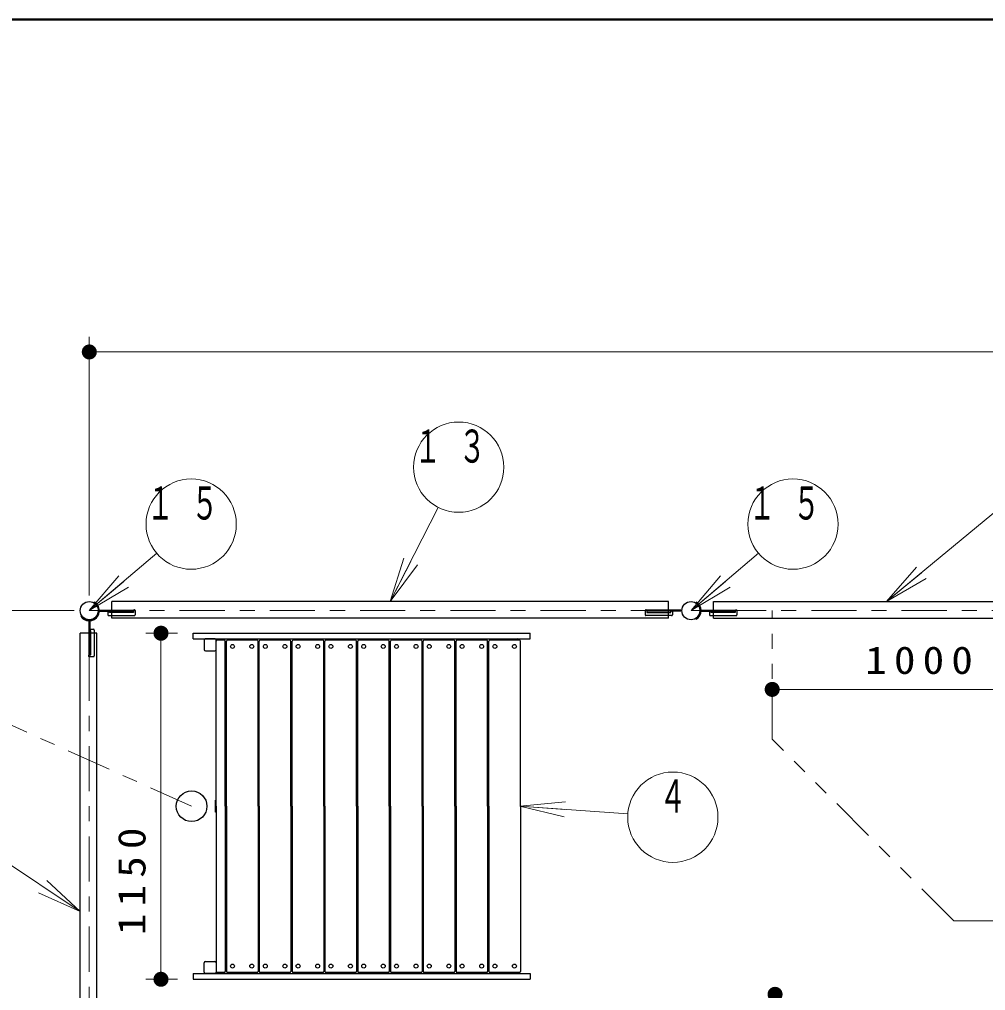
# Model space of a CAD drawing. Units: millimetres on the paper, scale 1:50. Extents: x -385 to 0, y -297 to 267.
# Drawn here: x -322.2 to -258, y 202.5 to 267 of the extents above; entities that cross this region are included whole.
import ezdxf
from ezdxf.enums import TextEntityAlignment as Align

# ---------------------------------------------------------------- set-up
doc = ezdxf.new("R2010")
doc.units = ezdxf.units.MM
for name, pattern in [('USER1', [4.5, 2.5, -2]), ('USER2', [6, 3, -1, 1, -1]), ('USER3', [8, 3, -1, 1, -1, 1, -1])]:
    doc.linetypes.add(name, pattern=pattern)
doc.layers.add('1_50', color=20, linetype='Continuous', lineweight=25)
doc.layers.add('NAKAMURA図枠', color=7, linetype='Continuous', lineweight=13)
doc.styles.add('ＭＳ ゴシック', font='')
doc.styles.get('ＭＳ ゴシック').set_extended_font_data('MS Gothic')

# ---------------------------------------------------------------- blocks, each defined once
blk = doc.blocks.new('filled_dot')
at = {"color": 0, "linetype": 'Continuous', "lineweight": -2, "const_width": 1.25}
blk.add_lwpolyline([(-0.625, 0, 1), (0.625, 0, 1)], format="xyb", close=True, dxfattribs=at)

msp = doc.modelspace()

# ---------------------------------------------------------------- linework, layer by layer
at = {"layer": '1_50', "color": 7, "lineweight": 13}
for p, q in [((-317.557, 228.706), (-317.557, 245.899)), ((-317.557, 244.899), (-183.557, 244.899)), ((-264.557, 228.306), (-256.501, 234.977)), ((-297.557, 228.306), (-294.363, 234.568)), ((-317.557, 227.706), (-313.071, 231.516)), ((-297.557, 228.306), (-296.64, 231.205)), ((-277.557, 227.706), (-273.071, 231.516)), ((-297.557, 228.306), (-296.194, 230.978)), ((-295.749, 230.751), (-297.557, 228.306)), ((-264.557, 228.306), (-262.565, 230.604)), ((-317.557, 227.706), (-315.594, 230.029)), ((-277.557, 227.706), (-275.594, 230.029)), ((-264.557, 228.306), (-262.247, 230.219)), ((-261.928, 229.834), (-264.557, 228.306)), ((-317.557, 227.706), (-315.271, 229.648)), ((-314.947, 229.267), (-317.557, 227.706)), ((-277.557, 227.706), (-275.271, 229.648)), ((-274.947, 229.267), (-277.557, 227.706)), ((-318.557, 227.706), (-336.277, 227.706)), ((-311.697, 226.206), (-313.792, 226.206)), ((-312.792, 203.206), (-312.792, 226.206)), ((-252.162, 222.472), (-272.162, 222.472)), ((-288.937, 214.706), (-285.909, 214.991)), ((-285.98, 213.993), (-288.937, 214.706)), ((-288.937, 214.706), (-285.945, 214.492)), ((-288.937, 214.706), (-281.758, 214.193)), ((-318.157, 207.706), (-325.057, 212.282)), ((-320.381, 209.781), (-318.157, 207.706)), ((-318.157, 207.706), (-320.657, 209.364)), ((-318.157, 207.706), (-320.933, 208.947)), ((-311.697, 203.206), (-313.792, 203.206))]:
    msp.add_line(p, q, dxfattribs=at)
at = {"layer": '1_50', "color": 7, "linetype": 'USER2', "lineweight": 13}
msp.add_line((-310.757, 214.706), (-362.024, 237.723), dxfattribs=at)
at = {"layer": '1_50', "color": 2}
for p, q in [((-317.246, 228.224), (-317.214, 228.28)), ((-277.246, 228.224), (-277.214, 228.28)), ((-318.076, 227.394), (-318.131, 227.362)), ((-318.076, 227.394), (-318.131, 227.362)), ((-316.888, 227.738), (-314.633, 227.738)), ((-316.888, 227.674), (-314.633, 227.674)), ((-314.633, 227.738), (-314.633, 227.674)), ((-278.226, 227.738), (-280.481, 227.738)), ((-280.481, 227.738), (-280.481, 227.674)), ((-278.226, 227.674), (-280.481, 227.674)), ((-276.888, 227.738), (-274.633, 227.738)), ((-276.888, 227.674), (-274.633, 227.674)), ((-274.633, 227.738), (-274.633, 227.674)), ((-317.589, 227.037), (-317.589, 224.782)), ((-317.525, 227.037), (-317.525, 224.782)), ((-277.246, 227.187), (-277.214, 227.131)), ((-317.589, 224.782), (-317.525, 224.782)), ((-309.117, 215.106), (-309.163, 215.106)), ((-309.117, 214.306), (-309.163, 214.306))]:
    msp.add_line(p, q, dxfattribs=at)
at = {"layer": '1_50', "color": 7}
for p, q in [((-316.055, 227.206), (-316.055, 228.306)), ((-279.059, 228.306), (-316.055, 228.306)), ((-279.059, 227.206), (-279.059, 228.306)), ((-276.055, 227.206), (-276.055, 228.306)), ((-276.055, 228.306), (-253.059, 228.306)), ((-279.059, 227.206), (-316.055, 227.206)), ((-276.055, 227.206), (-253.059, 227.206)), ((-318.157, 189.208), (-318.157, 226.203)), ((-317.057, 226.203), (-318.157, 226.203)), ((-317.057, 189.208), (-317.057, 226.203))]:
    msp.add_line(p, q, dxfattribs=at)
at = {"layer": '1_50', "color": 131, "linetype": 'USER2', "lineweight": 13}
for p, q in [((-317.557, 107.706), (-317.557, 227.706)), ((-317.557, 227.706), (-183.557, 227.706))]:
    msp.add_line(p, q, dxfattribs=at)
at = {"layer": '1_50', "color": 1}
for p, q in [((-316.323, 227.634), (-316.323, 227.434)), ((-316.263, 227.374), (-314.563, 227.374)), ((-316.213, 227.594), (-316.213, 227.674)), ((-314.623, 227.594), (-316.213, 227.594)), ((-314.623, 227.714), (-314.623, 227.594)), ((-314.583, 227.754), (-314.543, 227.754)), ((-314.503, 227.714), (-314.503, 227.434)), ((-280.611, 227.714), (-280.611, 227.434)), ((-280.531, 227.754), (-280.571, 227.754)), ((-278.851, 227.374), (-280.551, 227.374)), ((-280.491, 227.714), (-280.491, 227.594)), ((-280.491, 227.594), (-278.901, 227.594)), ((-278.901, 227.594), (-278.901, 227.674)), ((-278.791, 227.634), (-278.791, 227.434)), ((-276.323, 227.634), (-276.323, 227.434)), ((-276.263, 227.374), (-274.563, 227.374)), ((-276.213, 227.594), (-276.213, 227.674)), ((-274.623, 227.594), (-276.213, 227.594)), ((-274.623, 227.714), (-274.623, 227.594)), ((-274.583, 227.754), (-274.543, 227.754)), ((-274.503, 227.714), (-274.503, 227.434)), ((-317.445, 226.361), (-317.525, 226.361)), ((-317.485, 226.472), (-317.285, 226.472)), ((-317.445, 224.772), (-317.445, 226.361)), ((-317.225, 226.412), (-317.225, 224.712)), ((-317.605, 224.732), (-317.605, 224.692)), ((-317.565, 224.772), (-317.445, 224.772)), ((-317.565, 224.652), (-317.285, 224.652))]:
    msp.add_line(p, q, dxfattribs=at)
at = {"layer": '1_50', "color": 7, "linetype": 'USER3', "lineweight": 13}
for p, q in [((-272.162, 219.171), (-272.162, 227.706)), ((-260.092, 207.101), (-272.162, 219.171)), ((-260.092, 207.101), (-183.557, 207.101))]:
    msp.add_line(p, q, dxfattribs=at)
at = {"layer": '1_50', "color": 4}
for p, q in [((-310.657, 226.206), (-288.257, 226.206)), ((-310.657, 225.826), (-310.657, 226.206)), ((-288.257, 225.826), (-288.257, 226.206)), ((-310.657, 225.826), (-288.257, 225.826)), ((-310.657, 203.586), (-310.657, 203.206)), ((-310.657, 203.586), (-288.257, 203.586)), ((-288.257, 203.586), (-288.257, 203.206)), ((-310.657, 203.206), (-288.257, 203.206))]:
    msp.add_line(p, q, dxfattribs=at)
at = {"layer": '1_50', "color": 70}
for p, q in [((-309.917, 225.734), (-309.917, 225.118)), ((-309.209, 225.826), (-309.825, 225.826)), ((-309.117, 225.118), (-309.117, 225.734)), ((-309.825, 225.026), (-309.209, 225.026)), ((-309.917, 203.678), (-309.917, 204.294)), ((-309.825, 204.386), (-309.209, 204.386)), ((-309.117, 204.294), (-309.117, 203.678)), ((-309.209, 203.586), (-309.825, 203.586))]:
    msp.add_line(p, q, dxfattribs=at)
at = {"layer": '1_50', "color": 40}
for p, q in [((-309.117, 214.706), (-309.117, 225.686)), ((-308.577, 225.746), (-309.057, 225.746)), ((-308.517, 214.706), (-308.517, 225.686)), ((-309.163, 214.306), (-309.163, 215.106)), ((-309.117, 214.706), (-309.117, 203.726)), ((-308.517, 214.706), (-308.517, 203.726)), ((-308.577, 203.666), (-309.057, 203.666))]:
    msp.add_line(p, q, dxfattribs=at)
at = {"layer": '1_50'}
for p, q in [((-308.437, 214.706), (-308.437, 225.686)), ((-306.397, 225.746), (-308.377, 225.746)), ((-306.337, 214.706), (-306.337, 225.686)), ((-306.257, 214.706), (-306.257, 225.686)), ((-304.217, 225.746), (-306.197, 225.746)), ((-304.157, 214.706), (-304.157, 225.686)), ((-304.077, 214.706), (-304.077, 225.686)), ((-302.037, 225.746), (-304.017, 225.746)), ((-301.977, 214.706), (-301.977, 225.686)), ((-301.897, 214.706), (-301.897, 225.686)), ((-299.857, 225.746), (-301.837, 225.746)), ((-299.797, 214.706), (-299.797, 225.686)), ((-299.717, 214.706), (-299.717, 225.686)), ((-297.677, 225.746), (-299.657, 225.746)), ((-297.617, 214.706), (-297.617, 225.686)), ((-297.537, 214.706), (-297.537, 225.686)), ((-295.497, 225.746), (-297.477, 225.746)), ((-295.437, 214.706), (-295.437, 225.686)), ((-295.357, 214.706), (-295.357, 225.686)), ((-293.317, 225.746), (-295.297, 225.746)), ((-293.257, 214.706), (-293.257, 225.686)), ((-293.177, 214.706), (-293.177, 225.686)), ((-291.137, 225.746), (-293.117, 225.746)), ((-291.077, 214.706), (-291.077, 225.686)), ((-290.997, 214.706), (-290.997, 225.686)), ((-288.957, 225.746), (-290.937, 225.746)), ((-288.897, 214.706), (-288.897, 225.686)), ((-308.437, 214.706), (-308.437, 203.726)), ((-306.337, 214.706), (-306.337, 203.726)), ((-306.257, 214.706), (-306.257, 203.726)), ((-304.157, 214.706), (-304.157, 203.726)), ((-304.077, 214.706), (-304.077, 203.726)), ((-301.977, 214.706), (-301.977, 203.726)), ((-301.897, 214.706), (-301.897, 203.726)), ((-299.797, 214.706), (-299.797, 203.726)), ((-299.717, 214.706), (-299.717, 203.726)), ((-297.617, 214.706), (-297.617, 203.726)), ((-297.537, 214.706), (-297.537, 203.726)), ((-295.437, 214.706), (-295.437, 203.726)), ((-295.357, 214.706), (-295.357, 203.726)), ((-293.257, 214.706), (-293.257, 203.726)), ((-293.177, 214.706), (-293.177, 203.726)), ((-291.077, 214.706), (-291.077, 203.726)), ((-290.997, 214.706), (-290.997, 203.726)), ((-288.897, 214.706), (-288.897, 203.726)), ((-306.397, 203.666), (-308.377, 203.666)), ((-304.217, 203.666), (-306.197, 203.666)), ((-302.037, 203.666), (-304.017, 203.666)), ((-299.857, 203.666), (-301.837, 203.666)), ((-297.677, 203.666), (-299.657, 203.666)), ((-295.497, 203.666), (-297.477, 203.666)), ((-293.317, 203.666), (-295.297, 203.666)), ((-291.137, 203.666), (-293.117, 203.666)), ((-288.957, 203.666), (-290.937, 203.666))]:
    msp.add_line(p, q, dxfattribs=at)
at = {"layer": '1_50', "color": 7, "lineweight": 13}
for centre in [(-293.001, 237.241), (-310.784, 233.458), (-270.784, 233.458), (-278.765, 213.979)]:
    msp.add_circle(centre, 3, dxfattribs=at)
at = {"layer": '1_50', "color": 7}
for centre, radius in [((-317.557, 227.706), 0.605), ((-277.557, 227.706), 0.605), ((-277.557, 227.706), 0.605), ((-308.037, 225.326), 0.13), ((-306.757, 225.326), 0.13), ((-305.857, 225.326), 0.13), ((-304.557, 225.326), 0.13), ((-303.677, 225.326), 0.13), ((-302.377, 225.326), 0.13), ((-301.497, 225.326), 0.13), ((-300.197, 225.326), 0.13), ((-299.317, 225.326), 0.13), ((-298.017, 225.326), 0.13), ((-297.137, 225.326), 0.13), ((-295.837, 225.326), 0.13), ((-294.957, 225.326), 0.13), ((-293.657, 225.326), 0.13), ((-292.777, 225.326), 0.13), ((-291.477, 225.326), 0.13), ((-290.597, 225.326), 0.13), ((-289.297, 225.326), 0.13), ((-310.757, 214.706), 1.016), ((-308.037, 204.086), 0.13), ((-306.757, 204.086), 0.13), ((-305.857, 204.086), 0.13), ((-304.557, 204.086), 0.13), ((-303.677, 204.086), 0.13), ((-302.377, 204.086), 0.13), ((-301.497, 204.086), 0.13), ((-300.197, 204.086), 0.13), ((-299.317, 204.086), 0.13), ((-298.017, 204.086), 0.13), ((-297.137, 204.086), 0.13), ((-295.837, 204.086), 0.13), ((-294.957, 204.086), 0.13), ((-293.657, 204.086), 0.13), ((-292.777, 204.086), 0.13), ((-291.477, 204.086), 0.13), ((-290.597, 204.086), 0.13), ((-289.297, 204.086), 0.13)]:
    msp.add_circle(centre, radius, dxfattribs=at)
at = {"layer": '1_50', "color": 2}
for centre, radius, start, end in [((-317.557, 227.706), 0.669, 210.85647, 59.14353), ((-317.557, 227.706), 0.605, 210.85647, 59.14353), ((-277.557, 227.706), 0.605, 300.85647, 59.14353), ((-277.557, 227.706), 0.669, 300.85647, 59.14353), ((-317.557, 227.706), 0.669, 210.85647, 329.14353), ((-289.089, 225.734), 0.092, 7.49472, 90), ((-289.089, 203.678), 0.092, 270, 352.50528)]:
    msp.add_arc(centre, radius, start, end, dxfattribs=at)
at = {"layer": '1_50', "color": 1}
for centre, radius, start, end in [((-316.283, 227.634), 0.04, 90, 180), ((-316.263, 227.434), 0.06, 180, 270), ((-314.583, 227.714), 0.04, 90, 180), ((-314.563, 227.434), 0.06, 270, 0), ((-314.543, 227.714), 0.04, 0, 90), ((-280.571, 227.714), 0.04, 90, 180), ((-280.551, 227.434), 0.06, 180, 270), ((-280.531, 227.714), 0.04, 0, 90), ((-278.851, 227.434), 0.06, 270, 0), ((-278.831, 227.634), 0.04, 0, 90), ((-276.283, 227.634), 0.04, 90, 180), ((-276.263, 227.434), 0.06, 180, 270), ((-274.583, 227.714), 0.04, 90, 180), ((-274.563, 227.434), 0.06, 270, 0), ((-274.543, 227.714), 0.04, 0, 90), ((-317.485, 226.432), 0.04, 90, 180), ((-317.285, 226.412), 0.06, 0, 90), ((-317.565, 224.732), 0.04, 90, 180), ((-317.565, 224.692), 0.04, 180, 270), ((-317.285, 224.712), 0.06, 270, 0)]:
    msp.add_arc(centre, radius, start, end, dxfattribs=at)
at = {"layer": '1_50', "color": 70}
for centre, start, end in [((-309.825, 225.734), 90, 180), ((-309.209, 225.734), 0, 90), ((-309.825, 225.118), 180, 270), ((-309.209, 225.118), 270, 0), ((-309.825, 204.294), 90, 180), ((-309.209, 204.294), 0, 90), ((-309.825, 203.678), 180, 270), ((-309.209, 203.678), 270, 0)]:
    msp.add_arc(centre, 0.092, start, end, dxfattribs=at)
at = {"layer": '1_50', "color": 40}
for centre, start, end in [((-309.057, 225.686), 90, 180), ((-308.577, 225.686), 0, 90), ((-309.057, 203.726), 180, 270), ((-308.577, 203.726), 270, 0)]:
    msp.add_arc(centre, 0.06, start, end, dxfattribs=at)
at = {"layer": '1_50'}
for centre, start, end in [((-308.377, 225.686), 90, 180), ((-306.397, 225.686), 0, 90), ((-306.197, 225.686), 90, 180), ((-304.217, 225.686), 0, 90), ((-304.017, 225.686), 90, 180), ((-302.037, 225.686), 0, 90), ((-301.837, 225.686), 90, 180), ((-299.857, 225.686), 0, 90), ((-299.657, 225.686), 90, 180), ((-297.677, 225.686), 0, 90), ((-297.477, 225.686), 90, 180), ((-295.497, 225.686), 0, 90), ((-295.297, 225.686), 90, 180), ((-293.317, 225.686), 0, 90), ((-293.117, 225.686), 90, 180), ((-291.137, 225.686), 0, 90), ((-290.937, 225.686), 90, 180), ((-288.957, 225.686), 0, 90), ((-308.377, 203.726), 180, 270), ((-306.397, 203.726), 270, 0), ((-306.197, 203.726), 180, 270), ((-304.217, 203.726), 270, 0), ((-304.017, 203.726), 180, 270), ((-302.037, 203.726), 270, 0), ((-301.837, 203.726), 180, 270), ((-299.857, 203.726), 270, 0), ((-299.657, 203.726), 180, 270), ((-297.677, 203.726), 270, 0), ((-297.477, 203.726), 180, 270), ((-295.497, 203.726), 270, 0), ((-295.297, 203.726), 180, 270), ((-293.317, 203.726), 270, 0), ((-293.117, 203.726), 180, 270), ((-291.137, 203.726), 270, 0), ((-290.937, 203.726), 180, 270), ((-288.957, 203.726), 270, 0)]:
    msp.add_arc(centre, 0.06, start, end, dxfattribs=at)
at = {"layer": '1_50', "color": 2, "linetype": 'USER1', "lineweight": 13}
for centre, start, end in [((-299.989, 225.734), 0, 7.49472), ((-299.989, 203.678), 352.50528, 0)]:
    msp.add_arc(centre, 0.092, start, end, dxfattribs=at)
at = {"layer": 'NAKAMURA図枠', "lineweight": 50}
msp.add_line((0, 267), (-385, 267), dxfattribs=at)

# ---------------------------------------------------------------- block references
at = {"layer": '1_50', "color": 7, "lineweight": 13, "xscale": 0.4, "yscale": 0.4}
for p in [(-317.557, 244.899), (-272.162, 222.472)]:
    msp.add_blockref('filled_dot', p, dxfattribs=at)
for p, rotation in [((-312.792, 226.206), 270), ((-312.792, 203.206), 90), ((-271.971, 202.206), 270)]:
    msp.add_blockref('filled_dot', p, dxfattribs=dict(at, rotation=rotation))

# ---------------------------------------------------------------- texts
at = {"layer": '1_50', "color": 7, "style": 'ＭＳ ゴシック', "width": 0.6}
msp.add_text('４', height=2.199, dxfattribs=at).set_placement((-278.765, 216.479), align=Align.TOP_CENTER)
at = {"layer": '1_50', "color": 7, "style": 'ＭＳ ゴシック'}
for s, insert, char_height, attachment_point in [('\\T1.64;\\W0.6;１３', (-293.001, 239.741), 2.199, 2), ('\\T1.64;\\W0.6;１５', (-310.784, 235.958), 2.199, 2), ('\\T1.64;\\W0.6;１５', (-270.784, 235.958), 2.199, 2), ('\\T1.33;\\W1.15;1000', (-262.162, 223.472), 1.833, 8)]:
    msp.add_mtext(s, dxfattribs=dict(at, insert=insert, char_height=char_height, attachment_point=attachment_point))
at = {"layer": '1_50', "color": 7, "insert": (-313.792, 209.95), "char_height": 1.833, "attachment_point": 8, "rotation": 90, "style": 'ＭＳ ゴシック'}
msp.add_mtext('\\T1.33;\\W1.15;1150', dxfattribs=at)

doc.saveas('drawing.dxf')
